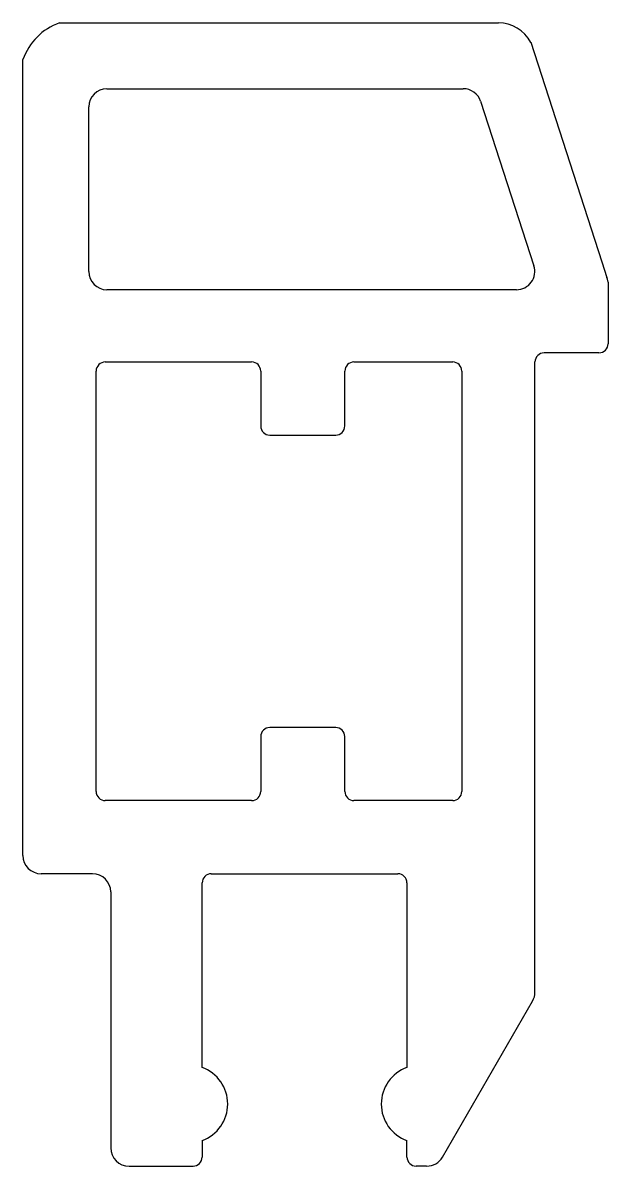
# Model space of a CAD drawing. Extents: x 1383.8 to 1399.8, y 1422.8 to 1454.1.
import ezdxf

# ---------------------------------------------------------------- set-up
doc = ezdxf.new("R2010")
doc.units = 0
doc.layers.get('0').update_dxf_attribs({"linetype": 'CONTINUOUS'})

msp = doc.modelspace()

# ---------------------------------------------------------------- linework, layer by layer
for p, q in [((1384.829, 1454.123), (1396.829, 1454.123)), ((1397.713, 1453.591), (1399.654, 1447.589)), ((1383.826, 1431.346), (1383.826, 1453.117)), ((1386.126, 1452.323), (1395.867, 1452.323)), ((1396.343, 1451.977), (1397.799, 1447.477)), ((1385.626, 1447.323), (1385.626, 1451.823)), ((1399.654, 1447.589), (1399.795, 1447.154)), ((1399.814, 1447.112), (1399.795, 1447.154)), ((1399.829, 1447.029), (1399.814, 1447.112)), ((1399.829, 1447.029), (1399.829, 1445.346)), ((1397.323, 1446.823), (1386.126, 1446.823)), ((1399.579, 1445.096), (1398.079, 1445.096)), ((1386.079, 1444.846), (1390.079, 1444.846)), ((1392.879, 1444.846), (1395.579, 1444.846)), ((1397.829, 1427.611), (1397.829, 1444.846)), ((1385.829, 1433.096), (1385.829, 1444.596)), ((1390.329, 1444.596), (1390.329, 1443.096)), ((1392.629, 1443.096), (1392.629, 1444.596)), ((1395.829, 1444.596), (1395.829, 1433.096)), ((1390.579, 1442.846), (1392.379, 1442.846)), ((1392.379, 1434.846), (1390.579, 1434.846)), ((1390.329, 1434.596), (1390.329, 1433.096)), ((1392.629, 1433.096), (1392.629, 1434.596)), ((1390.079, 1432.846), (1386.079, 1432.846)), ((1395.579, 1432.846), (1392.879, 1432.846)), ((1385.729, 1430.846), (1384.326, 1430.846)), ((1388.979, 1430.846), (1394.079, 1430.846)), ((1386.229, 1430.346), (1386.229, 1423.346)), ((1388.729, 1425.546), (1388.729, 1430.596)), ((1394.329, 1430.596), (1394.328, 1425.546)), ((1395.299, 1423.096), (1397.762, 1427.361)), ((1388.729, 1423.547), (1388.729, 1423.096)), ((1394.329, 1423.096), (1394.329, 1423.546)), ((1386.729, 1422.846), (1388.479, 1422.846)), ((1394.866, 1422.846), (1394.579, 1422.846))]:
    msp.add_line(p, q)
for centre, radius, start, end in [((1385.382, 1452.57), 1.649, 109.607, 160.641), ((1396.829, 1453.123), 1, 27.8793, 89.9987), ((1386.126, 1451.823), 0.5, 90, 180), ((1395.867, 1451.823), 0.5, 17.9285, 90), ((1386.126, 1447.323), 0.5, 180, 270), ((1397.323, 1447.323), 0.5, 270, 17.9285), ((1399.579, 1445.346), 0.25, 270, 359.9993), ((1398.079, 1444.846), 0.25, 90.0007, 179.9993), ((1386.079, 1444.596), 0.25, 90.0007, 179.9993), ((1390.079, 1444.596), 0.25, 0.0007, 89.9993), ((1392.879, 1444.596), 0.25, 90.0007, 179.9993), ((1395.579, 1444.596), 0.25, 0.0007, 89.9993), ((1390.579, 1443.096), 0.25, 180.0007, 269.9993), ((1392.379, 1443.096), 0.25, 270.0007, 359.9993), ((1390.579, 1434.596), 0.25, 90.0007, 179.9993), ((1392.379, 1434.596), 0.25, 0.0007, 89.9993), ((1386.079, 1433.096), 0.25, 180.0007, 269.9993), ((1390.079, 1433.096), 0.25, 270.0007, 359.9993), ((1392.879, 1433.096), 0.25, 180.0007, 269.9993), ((1395.579, 1433.096), 0.25, 270.0007, 359.9993), ((1384.326, 1431.346), 0.5, 180, 270), ((1385.729, 1430.346), 0.5, 0, 90), ((1388.979, 1430.596), 0.25, 90.0007, 179.9993), ((1394.079, 1430.596), 0.25, 0.0013, 89.9993), ((1397.329, 1427.611), 0.5, 330.0001, 359.9892), ((1388.364, 1424.546), 1.064, 290.0107, 69.9893), ((1394.688, 1424.546), 1.063, 109.7968, 250.2341), ((1386.729, 1423.346), 0.5, 180, 270), ((1388.479, 1423.096), 0.25, 270, 359.9993), ((1394.579, 1423.096), 0.25, 180, 270), ((1394.866, 1423.346), 0.5, 270, 329.9976)]:
    msp.add_arc(centre, radius, start, end)

doc.saveas('drawing.dxf')
